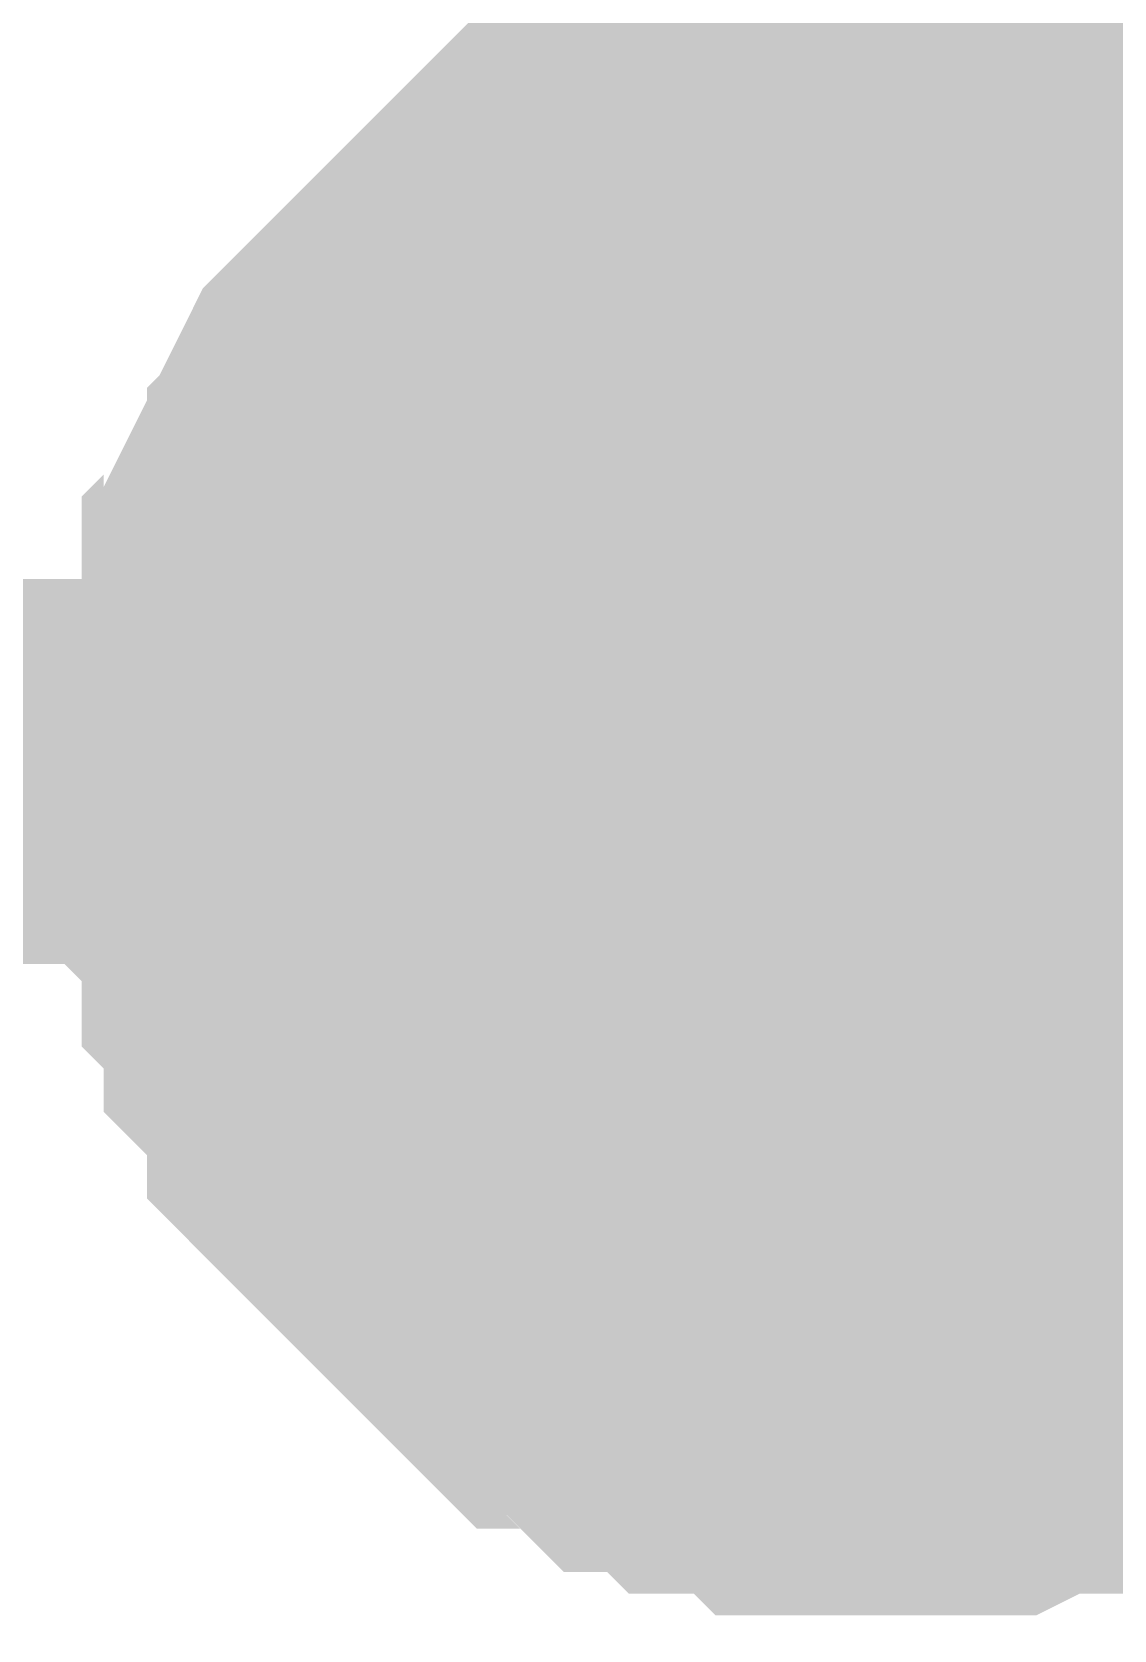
# Model space of a CAD drawing. Header units: inches. Extents: x 0 to 9.5, y -0.01 to 7.51.
# Drawn here: x 8.17261 to 8.20578, y 2.77353 to 2.82252 of the extents above; entities that cross this region are included whole.
import ezdxf

# ---------------------------------------------------------------- set-up
doc = ezdxf.new("R2010")
doc.units = ezdxf.units.IN
doc.header["$MEASUREMENT"] = 0
doc.layers.add('Sheet', color=255, linetype='Continuous')

msp = doc.modelspace()

# ---------------------------------------------------------------- linework, layer by layer
at = {"layer": 'Sheet'}
for points in [[(8.199341, 2.799849, 0.0118, 0.0118, 0), (8.199341, 2.899725, 0.0118, 0.0118, 0)], [(8.179372, 2.799849, 0.0118, 0.0118, 0), (8.179372, 2.800515, 0.0118, 0.0118, 0), (8.179372, 2.801847, 0.0118, 0.0118, 0), (8.179372, 2.802512, 0.0118, 0.0118, 0), (8.180038, 2.803844, 0.0118, 0.0118, 0), (8.180038, 2.80451, 0.0118, 0.0118, 0), (8.180038, 2.805842, 0.0118, 0.0118, 0), (8.180703, 2.806507, 0.0118, 0.0118, 0), (8.180703, 2.807173, 0.0118, 0.0118, 0), (8.181369, 2.808505, 0.0118, 0.0118, 0), (8.182035, 2.809171, 0.0118, 0.0118, 0), (8.182035, 2.809837, 0.0118, 0.0118, 0), (8.1827, 2.811168, 0.0118, 0.0118, 0), (8.183366, 2.811834, 0.0118, 0.0118, 0), (8.184032, 2.8125, 0.0118, 0.0118, 0), (8.184697, 2.813166, 0.0118, 0.0118, 0), (8.185363, 2.813832, 0.0118, 0.0118, 0), (8.186029, 2.814498, 0.0118, 0.0118, 0), (8.186694, 2.815163, 0.0118, 0.0118, 0), (8.18736, 2.815829, 0.0118, 0.0118, 0), (8.188026, 2.816495, 0.0118, 0.0118, 0), (8.188691, 2.817161, 0.0118, 0.0118, 0), (8.190022, 2.817161, 0.0118, 0.0118, 0), (8.190688, 2.817827, 0.0118, 0.0118, 0), (8.191354, 2.818493, 0.0118, 0.0118, 0), (8.192685, 2.818493, 0.0118, 0.0118, 0), (8.193351, 2.819158, 0.0118, 0.0118, 0), (8.194016, 2.819158, 0.0118, 0.0118, 0), (8.195348, 2.819158, 0.0118, 0.0118, 0), (8.196013, 2.819824, 0.0118, 0.0118, 0), (8.197344, 2.819824, 0.0118, 0.0118, 0), (8.19801, 2.819824, 0.0118, 0.0118, 0), (8.199341, 2.819824, 0.0118, 0.0118, 0)], [(8.179372, 2.799849, 0.0118, 0.0118, 0), (8.179372, 2.800515, 0.0118, 0.0118, 0), (8.179372, 2.801847, 0.0118, 0.0118, 0), (8.179372, 2.802512, 0.0118, 0.0118, 0), (8.180038, 2.803844, 0.0118, 0.0118, 0), (8.180038, 2.80451, 0.0118, 0.0118, 0), (8.180038, 2.805842, 0.0118, 0.0118, 0), (8.180703, 2.806507, 0.0118, 0.0118, 0), (8.180703, 2.807173, 0.0118, 0.0118, 0), (8.181369, 2.808505, 0.0118, 0.0118, 0), (8.182035, 2.809171, 0.0118, 0.0118, 0), (8.182035, 2.809837, 0.0118, 0.0118, 0), (8.1827, 2.811168, 0.0118, 0.0118, 0), (8.183366, 2.811834, 0.0118, 0.0118, 0), (8.184032, 2.8125, 0.0118, 0.0118, 0), (8.184697, 2.813166, 0.0118, 0.0118, 0), (8.185363, 2.813832, 0.0118, 0.0118, 0), (8.186029, 2.814498, 0.0118, 0.0118, 0), (8.186694, 2.815163, 0.0118, 0.0118, 0), (8.18736, 2.815829, 0.0118, 0.0118, 0), (8.188026, 2.816495, 0.0118, 0.0118, 0), (8.188691, 2.817161, 0.0118, 0.0118, 0), (8.190022, 2.817161, 0.0118, 0.0118, 0), (8.190688, 2.817827, 0.0118, 0.0118, 0), (8.191354, 2.818493, 0.0118, 0.0118, 0), (8.192685, 2.818493, 0.0118, 0.0118, 0), (8.193351, 2.819158, 0.0118, 0.0118, 0), (8.194016, 2.819158, 0.0118, 0.0118, 0), (8.195348, 2.819158, 0.0118, 0.0118, 0), (8.196013, 2.819824, 0.0118, 0.0118, 0), (8.197344, 2.819824, 0.0118, 0.0118, 0), (8.19801, 2.819824, 0.0118, 0.0118, 0), (8.199341, 2.819824, 0.0118, 0.0118, 0)], [(8.179372, 2.799849, 0.0118, 0.0118, 0), (8.179372, 2.800515, 0.0118, 0.0118, 0), (8.179372, 2.801847, 0.0118, 0.0118, 0), (8.179372, 2.802512, 0.0118, 0.0118, 0), (8.180038, 2.803844, 0.0118, 0.0118, 0), (8.180038, 2.80451, 0.0118, 0.0118, 0), (8.180038, 2.805842, 0.0118, 0.0118, 0), (8.180703, 2.806507, 0.0118, 0.0118, 0), (8.180703, 2.807173, 0.0118, 0.0118, 0), (8.181369, 2.808505, 0.0118, 0.0118, 0), (8.182035, 2.809171, 0.0118, 0.0118, 0), (8.182035, 2.809837, 0.0118, 0.0118, 0), (8.1827, 2.811168, 0.0118, 0.0118, 0), (8.183366, 2.811834, 0.0118, 0.0118, 0), (8.184032, 2.8125, 0.0118, 0.0118, 0), (8.184697, 2.813166, 0.0118, 0.0118, 0), (8.185363, 2.813832, 0.0118, 0.0118, 0), (8.186029, 2.814498, 0.0118, 0.0118, 0), (8.186694, 2.815163, 0.0118, 0.0118, 0), (8.18736, 2.815829, 0.0118, 0.0118, 0), (8.188026, 2.816495, 0.0118, 0.0118, 0), (8.188691, 2.817161, 0.0118, 0.0118, 0), (8.190022, 2.817161, 0.0118, 0.0118, 0), (8.190688, 2.817827, 0.0118, 0.0118, 0), (8.191354, 2.818493, 0.0118, 0.0118, 0), (8.192685, 2.818493, 0.0118, 0.0118, 0), (8.193351, 2.819158, 0.0118, 0.0118, 0), (8.194016, 2.819158, 0.0118, 0.0118, 0), (8.195348, 2.819158, 0.0118, 0.0118, 0), (8.196013, 2.819824, 0.0118, 0.0118, 0), (8.197344, 2.819824, 0.0118, 0.0118, 0), (8.19801, 2.819824, 0.0118, 0.0118, 0), (8.199341, 2.819824, 0.0118, 0.0118, 0)], [(8.179372, 2.799849, 0.0118, 0.0118, 0), (8.179372, 2.800515, 0.0118, 0.0118, 0), (8.179372, 2.801847, 0.0118, 0.0118, 0), (8.179372, 2.802512, 0.0118, 0.0118, 0), (8.180038, 2.803844, 0.0118, 0.0118, 0), (8.180038, 2.80451, 0.0118, 0.0118, 0), (8.180038, 2.805842, 0.0118, 0.0118, 0), (8.180703, 2.806507, 0.0118, 0.0118, 0), (8.180703, 2.807173, 0.0118, 0.0118, 0), (8.181369, 2.808505, 0.0118, 0.0118, 0), (8.182035, 2.809171, 0.0118, 0.0118, 0), (8.182035, 2.809837, 0.0118, 0.0118, 0), (8.1827, 2.811168, 0.0118, 0.0118, 0), (8.183366, 2.811834, 0.0118, 0.0118, 0), (8.184032, 2.8125, 0.0118, 0.0118, 0), (8.184697, 2.813166, 0.0118, 0.0118, 0), (8.185363, 2.813832, 0.0118, 0.0118, 0), (8.186029, 2.814498, 0.0118, 0.0118, 0), (8.186694, 2.815163, 0.0118, 0.0118, 0), (8.18736, 2.815829, 0.0118, 0.0118, 0), (8.188026, 2.816495, 0.0118, 0.0118, 0), (8.188691, 2.817161, 0.0118, 0.0118, 0), (8.190022, 2.817161, 0.0118, 0.0118, 0), (8.190688, 2.817827, 0.0118, 0.0118, 0), (8.191354, 2.818493, 0.0118, 0.0118, 0), (8.192685, 2.818493, 0.0118, 0.0118, 0), (8.193351, 2.819158, 0.0118, 0.0118, 0), (8.194016, 2.819158, 0.0118, 0.0118, 0), (8.195348, 2.819158, 0.0118, 0.0118, 0), (8.196013, 2.819824, 0.0118, 0.0118, 0), (8.197344, 2.819824, 0.0118, 0.0118, 0), (8.19801, 2.819824, 0.0118, 0.0118, 0), (8.199341, 2.819824, 0.0118, 0.0118, 0)], [(8.199341, 2.819824, 0.0118, 0.0118, 0), (8.199341, 2.819824, 0.0118, 0.0118, 0)], [(8.199341, 2.819824, 0.0118, 0.0118, 0), (8.200007, 2.819824, 0.0118, 0.0118, 0), (8.201338, 2.819824, 0.0118, 0.0118, 0), (8.202004, 2.819824, 0.0118, 0.0118, 0), (8.203335, 2.819158, 0.0118, 0.0118, 0), (8.204001, 2.819158, 0.0118, 0.0118, 0), (8.205332, 2.819158, 0.0118, 0.0118, 0), (8.205998, 2.818493, 0.0118, 0.0118, 0), (8.206663, 2.818493, 0.0118, 0.0118, 0), (8.207995, 2.817827, 0.0118, 0.0118, 0), (8.20866, 2.817161, 0.0118, 0.0118, 0), (8.209326, 2.817161, 0.0118, 0.0118, 0), (8.210657, 2.816495, 0.0118, 0.0118, 0), (8.211323, 2.815829, 0.0118, 0.0118, 0), (8.211989, 2.815163, 0.0118, 0.0118, 0)], [(8.199341, 2.819824, 0.0118, 0.0118, 0), (8.199341, 2.819824, 0.0118, 0.0118, 0)], [(8.199341, 2.819824, 0.0118, 0.0118, 0), (8.200007, 2.819824, 0.0118, 0.0118, 0), (8.201338, 2.819824, 0.0118, 0.0118, 0), (8.202004, 2.819824, 0.0118, 0.0118, 0), (8.203335, 2.819158, 0.0118, 0.0118, 0), (8.204001, 2.819158, 0.0118, 0.0118, 0), (8.205332, 2.819158, 0.0118, 0.0118, 0), (8.205998, 2.818493, 0.0118, 0.0118, 0), (8.206663, 2.818493, 0.0118, 0.0118, 0), (8.207995, 2.817827, 0.0118, 0.0118, 0), (8.20866, 2.817161, 0.0118, 0.0118, 0), (8.209326, 2.817161, 0.0118, 0.0118, 0), (8.210657, 2.816495, 0.0118, 0.0118, 0), (8.211323, 2.815829, 0.0118, 0.0118, 0), (8.211989, 2.815163, 0.0118, 0.0118, 0)], [(8.199341, 2.819824, 0.0118, 0.0118, 0), (8.199341, 2.819824, 0.0118, 0.0118, 0)], [(8.199341, 2.819824, 0.0118, 0.0118, 0), (8.200007, 2.819824, 0.0118, 0.0118, 0), (8.201338, 2.819824, 0.0118, 0.0118, 0), (8.202004, 2.819824, 0.0118, 0.0118, 0), (8.203335, 2.819158, 0.0118, 0.0118, 0), (8.204001, 2.819158, 0.0118, 0.0118, 0), (8.205332, 2.819158, 0.0118, 0.0118, 0), (8.205998, 2.818493, 0.0118, 0.0118, 0), (8.206663, 2.818493, 0.0118, 0.0118, 0), (8.207995, 2.817827, 0.0118, 0.0118, 0), (8.20866, 2.817161, 0.0118, 0.0118, 0), (8.209326, 2.817161, 0.0118, 0.0118, 0), (8.210657, 2.816495, 0.0118, 0.0118, 0), (8.211323, 2.815829, 0.0118, 0.0118, 0), (8.211989, 2.815163, 0.0118, 0.0118, 0)], [(8.199341, 2.819824, 0.0118, 0.0118, 0), (8.199341, 2.819824, 0.0118, 0.0118, 0)], [(8.199341, 2.819824, 0.0118, 0.0118, 0), (8.200007, 2.819824, 0.0118, 0.0118, 0), (8.201338, 2.819824, 0.0118, 0.0118, 0), (8.202004, 2.819824, 0.0118, 0.0118, 0), (8.203335, 2.819158, 0.0118, 0.0118, 0), (8.204001, 2.819158, 0.0118, 0.0118, 0), (8.205332, 2.819158, 0.0118, 0.0118, 0), (8.205998, 2.818493, 0.0118, 0.0118, 0), (8.206663, 2.818493, 0.0118, 0.0118, 0), (8.207995, 2.817827, 0.0118, 0.0118, 0), (8.20866, 2.817161, 0.0118, 0.0118, 0), (8.209326, 2.817161, 0.0118, 0.0118, 0), (8.210657, 2.816495, 0.0118, 0.0118, 0), (8.211323, 2.815829, 0.0118, 0.0118, 0), (8.211989, 2.815163, 0.0118, 0.0118, 0)], [(8.179372, 2.799849, 0.0039, 0.0039, 0), (8.179372, 2.800515, 0.0039, 0.0039, 0), (8.179372, 2.801847, 0.0039, 0.0039, 0), (8.179372, 2.802512, 0.0039, 0.0039, 0), (8.180038, 2.803844, 0.0039, 0.0039, 0), (8.180038, 2.80451, 0.0039, 0.0039, 0), (8.180038, 2.805842, 0.0039, 0.0039, 0), (8.180703, 2.806507, 0.0039, 0.0039, 0), (8.180703, 2.807173, 0.0039, 0.0039, 0), (8.181369, 2.808505, 0.0039, 0.0039, 0), (8.182035, 2.809171, 0.0039, 0.0039, 0), (8.182035, 2.809837, 0.0039, 0.0039, 0), (8.1827, 2.811168, 0.0039, 0.0039, 0), (8.183366, 2.811834, 0.0039, 0.0039, 0), (8.184032, 2.8125, 0.0039, 0.0039, 0), (8.184697, 2.813166, 0.0039, 0.0039, 0), (8.185363, 2.813832, 0.0039, 0.0039, 0), (8.186029, 2.814498, 0.0039, 0.0039, 0), (8.186694, 2.815163, 0.0039, 0.0039, 0), (8.18736, 2.815829, 0.0039, 0.0039, 0), (8.188026, 2.816495, 0.0039, 0.0039, 0), (8.188691, 2.817161, 0.0039, 0.0039, 0), (8.190022, 2.817161, 0.0039, 0.0039, 0), (8.190688, 2.817827, 0.0039, 0.0039, 0), (8.191354, 2.818493, 0.0039, 0.0039, 0), (8.192685, 2.818493, 0.0039, 0.0039, 0), (8.193351, 2.819158, 0.0039, 0.0039, 0), (8.194016, 2.819158, 0.0039, 0.0039, 0), (8.195348, 2.819158, 0.0039, 0.0039, 0), (8.196013, 2.819824, 0.0039, 0.0039, 0), (8.197344, 2.819824, 0.0039, 0.0039, 0), (8.19801, 2.819824, 0.0039, 0.0039, 0), (8.199341, 2.819824, 0.0039, 0.0039, 0)], [(8.179372, 2.799849, 0.0039, 0.0039, 0), (8.179372, 2.800515, 0.0039, 0.0039, 0), (8.179372, 2.801847, 0.0039, 0.0039, 0), (8.179372, 2.802512, 0.0039, 0.0039, 0), (8.180038, 2.803844, 0.0039, 0.0039, 0), (8.180038, 2.80451, 0.0039, 0.0039, 0), (8.180038, 2.805842, 0.0039, 0.0039, 0), (8.180703, 2.806507, 0.0039, 0.0039, 0), (8.180703, 2.807173, 0.0039, 0.0039, 0), (8.181369, 2.808505, 0.0039, 0.0039, 0), (8.182035, 2.809171, 0.0039, 0.0039, 0), (8.182035, 2.809837, 0.0039, 0.0039, 0), (8.1827, 2.811168, 0.0039, 0.0039, 0), (8.183366, 2.811834, 0.0039, 0.0039, 0), (8.184032, 2.8125, 0.0039, 0.0039, 0), (8.184697, 2.813166, 0.0039, 0.0039, 0), (8.185363, 2.813832, 0.0039, 0.0039, 0), (8.186029, 2.814498, 0.0039, 0.0039, 0), (8.186694, 2.815163, 0.0039, 0.0039, 0), (8.18736, 2.815829, 0.0039, 0.0039, 0), (8.188026, 2.816495, 0.0039, 0.0039, 0), (8.188691, 2.817161, 0.0039, 0.0039, 0), (8.190022, 2.817161, 0.0039, 0.0039, 0), (8.190688, 2.817827, 0.0039, 0.0039, 0), (8.191354, 2.818493, 0.0039, 0.0039, 0), (8.192685, 2.818493, 0.0039, 0.0039, 0), (8.193351, 2.819158, 0.0039, 0.0039, 0), (8.194016, 2.819158, 0.0039, 0.0039, 0), (8.195348, 2.819158, 0.0039, 0.0039, 0), (8.196013, 2.819824, 0.0039, 0.0039, 0), (8.197344, 2.819824, 0.0039, 0.0039, 0), (8.19801, 2.819824, 0.0039, 0.0039, 0), (8.199341, 2.819824, 0.0039, 0.0039, 0)], [(8.179372, 2.799849, 0.0039, 0.0039, 0), (8.179372, 2.800515, 0.0039, 0.0039, 0), (8.179372, 2.801847, 0.0039, 0.0039, 0), (8.179372, 2.802512, 0.0039, 0.0039, 0), (8.180038, 2.803844, 0.0039, 0.0039, 0), (8.180038, 2.80451, 0.0039, 0.0039, 0), (8.180038, 2.805842, 0.0039, 0.0039, 0), (8.180703, 2.806507, 0.0039, 0.0039, 0), (8.180703, 2.807173, 0.0039, 0.0039, 0), (8.181369, 2.808505, 0.0039, 0.0039, 0), (8.182035, 2.809171, 0.0039, 0.0039, 0), (8.182035, 2.809837, 0.0039, 0.0039, 0), (8.1827, 2.811168, 0.0039, 0.0039, 0), (8.183366, 2.811834, 0.0039, 0.0039, 0), (8.184032, 2.8125, 0.0039, 0.0039, 0), (8.184697, 2.813166, 0.0039, 0.0039, 0), (8.185363, 2.813832, 0.0039, 0.0039, 0), (8.186029, 2.814498, 0.0039, 0.0039, 0), (8.186694, 2.815163, 0.0039, 0.0039, 0), (8.18736, 2.815829, 0.0039, 0.0039, 0), (8.188026, 2.816495, 0.0039, 0.0039, 0), (8.188691, 2.817161, 0.0039, 0.0039, 0), (8.190022, 2.817161, 0.0039, 0.0039, 0), (8.190688, 2.817827, 0.0039, 0.0039, 0), (8.191354, 2.818493, 0.0039, 0.0039, 0), (8.192685, 2.818493, 0.0039, 0.0039, 0), (8.193351, 2.819158, 0.0039, 0.0039, 0), (8.194016, 2.819158, 0.0039, 0.0039, 0), (8.195348, 2.819158, 0.0039, 0.0039, 0), (8.196013, 2.819824, 0.0039, 0.0039, 0), (8.197344, 2.819824, 0.0039, 0.0039, 0), (8.19801, 2.819824, 0.0039, 0.0039, 0), (8.199341, 2.819824, 0.0039, 0.0039, 0)], [(8.179372, 2.799849, 0.0039, 0.0039, 0), (8.179372, 2.800515, 0.0039, 0.0039, 0), (8.179372, 2.801847, 0.0039, 0.0039, 0), (8.179372, 2.802512, 0.0039, 0.0039, 0), (8.180038, 2.803844, 0.0039, 0.0039, 0), (8.180038, 2.80451, 0.0039, 0.0039, 0), (8.180038, 2.805842, 0.0039, 0.0039, 0), (8.180703, 2.806507, 0.0039, 0.0039, 0), (8.180703, 2.807173, 0.0039, 0.0039, 0), (8.181369, 2.808505, 0.0039, 0.0039, 0), (8.182035, 2.809171, 0.0039, 0.0039, 0), (8.182035, 2.809837, 0.0039, 0.0039, 0), (8.1827, 2.811168, 0.0039, 0.0039, 0), (8.183366, 2.811834, 0.0039, 0.0039, 0), (8.184032, 2.8125, 0.0039, 0.0039, 0), (8.184697, 2.813166, 0.0039, 0.0039, 0), (8.185363, 2.813832, 0.0039, 0.0039, 0), (8.186029, 2.814498, 0.0039, 0.0039, 0), (8.186694, 2.815163, 0.0039, 0.0039, 0), (8.18736, 2.815829, 0.0039, 0.0039, 0), (8.188026, 2.816495, 0.0039, 0.0039, 0), (8.188691, 2.817161, 0.0039, 0.0039, 0), (8.190022, 2.817161, 0.0039, 0.0039, 0), (8.190688, 2.817827, 0.0039, 0.0039, 0), (8.191354, 2.818493, 0.0039, 0.0039, 0), (8.192685, 2.818493, 0.0039, 0.0039, 0), (8.193351, 2.819158, 0.0039, 0.0039, 0), (8.194016, 2.819158, 0.0039, 0.0039, 0), (8.195348, 2.819158, 0.0039, 0.0039, 0), (8.196013, 2.819824, 0.0039, 0.0039, 0), (8.197344, 2.819824, 0.0039, 0.0039, 0), (8.19801, 2.819824, 0.0039, 0.0039, 0), (8.199341, 2.819824, 0.0039, 0.0039, 0)], [(8.199341, 2.819824, 0.0039, 0.0039, 0), (8.199341, 2.819824, 0.0039, 0.0039, 0)], [(8.199341, 2.819824, 0.0039, 0.0039, 0), (8.200007, 2.819824, 0.0039, 0.0039, 0), (8.201338, 2.819824, 0.0039, 0.0039, 0), (8.202004, 2.819824, 0.0039, 0.0039, 0), (8.203335, 2.819158, 0.0039, 0.0039, 0), (8.204001, 2.819158, 0.0039, 0.0039, 0), (8.205332, 2.819158, 0.0039, 0.0039, 0), (8.205998, 2.818493, 0.0039, 0.0039, 0), (8.206663, 2.818493, 0.0039, 0.0039, 0), (8.207995, 2.817827, 0.0039, 0.0039, 0)], [(8.199341, 2.819824, 0.0039, 0.0039, 0), (8.199341, 2.819824, 0.0039, 0.0039, 0)], [(8.199341, 2.819824, 0.0039, 0.0039, 0), (8.200007, 2.819824, 0.0039, 0.0039, 0), (8.201338, 2.819824, 0.0039, 0.0039, 0), (8.202004, 2.819824, 0.0039, 0.0039, 0), (8.203335, 2.819158, 0.0039, 0.0039, 0), (8.204001, 2.819158, 0.0039, 0.0039, 0), (8.205332, 2.819158, 0.0039, 0.0039, 0), (8.205998, 2.818493, 0.0039, 0.0039, 0), (8.206663, 2.818493, 0.0039, 0.0039, 0), (8.207995, 2.817827, 0.0039, 0.0039, 0)], [(8.199341, 2.819824, 0.0039, 0.0039, 0), (8.199341, 2.819824, 0.0039, 0.0039, 0)], [(8.199341, 2.819824, 0.0039, 0.0039, 0), (8.200007, 2.819824, 0.0039, 0.0039, 0), (8.201338, 2.819824, 0.0039, 0.0039, 0), (8.202004, 2.819824, 0.0039, 0.0039, 0), (8.203335, 2.819158, 0.0039, 0.0039, 0), (8.204001, 2.819158, 0.0039, 0.0039, 0), (8.205332, 2.819158, 0.0039, 0.0039, 0), (8.205998, 2.818493, 0.0039, 0.0039, 0), (8.206663, 2.818493, 0.0039, 0.0039, 0), (8.207995, 2.817827, 0.0039, 0.0039, 0)], [(8.199341, 2.819824, 0.0039, 0.0039, 0), (8.199341, 2.819824, 0.0039, 0.0039, 0)], [(8.199341, 2.819824, 0.0039, 0.0039, 0), (8.200007, 2.819824, 0.0039, 0.0039, 0), (8.201338, 2.819824, 0.0039, 0.0039, 0), (8.202004, 2.819824, 0.0039, 0.0039, 0), (8.203335, 2.819158, 0.0039, 0.0039, 0), (8.204001, 2.819158, 0.0039, 0.0039, 0), (8.205332, 2.819158, 0.0039, 0.0039, 0), (8.205998, 2.818493, 0.0039, 0.0039, 0), (8.206663, 2.818493, 0.0039, 0.0039, 0), (8.207995, 2.817827, 0.0039, 0.0039, 0)], [(7.099706, 2.799849, 0.0118, 0.0118, 0), (7.899138, 2.799849, 0.0118, 0.0118, 0), (8.199341, 2.799849, 0.0118, 0.0118, 0), (8.299187, 2.799849, 0.0118, 0.0118, 0), (8.299187, 2.599432, 0.0118, 0.0118, 0)], [(8.199341, 2.779874, 0.0118, 0.0118, 0), (8.19801, 2.779874, 0.0118, 0.0118, 0), (8.197344, 2.779874, 0.0118, 0.0118, 0), (8.196013, 2.779874, 0.0118, 0.0118, 0), (8.195348, 2.78054, 0.0118, 0.0118, 0), (8.194016, 2.78054, 0.0118, 0.0118, 0), (8.193351, 2.78054, 0.0118, 0.0118, 0), (8.192685, 2.781206, 0.0118, 0.0118, 0), (8.191354, 2.781206, 0.0118, 0.0118, 0), (8.190688, 2.781871, 0.0118, 0.0118, 0), (8.190022, 2.782537, 0.0118, 0.0118, 0), (8.188691, 2.782537, 0.0118, 0.0118, 0), (8.188026, 2.783203, 0.0118, 0.0118, 0), (8.18736, 2.783869, 0.0118, 0.0118, 0), (8.186694, 2.784535, 0.0118, 0.0118, 0), (8.186029, 2.785201, 0.0118, 0.0118, 0), (8.185363, 2.785866, 0.0118, 0.0118, 0), (8.184697, 2.786532, 0.0118, 0.0118, 0), (8.184032, 2.787198, 0.0118, 0.0118, 0), (8.183366, 2.787864, 0.0118, 0.0118, 0), (8.1827, 2.78853, 0.0118, 0.0118, 0), (8.182035, 2.789196, 0.0118, 0.0118, 0), (8.182035, 2.790527, 0.0118, 0.0118, 0), (8.181369, 2.791193, 0.0118, 0.0118, 0), (8.180703, 2.791859, 0.0118, 0.0118, 0), (8.180703, 2.793191, 0.0118, 0.0118, 0), (8.180038, 2.793857, 0.0118, 0.0118, 0), (8.180038, 2.794522, 0.0118, 0.0118, 0), (8.180038, 2.795854, 0.0118, 0.0118, 0), (8.179372, 2.79652, 0.0118, 0.0118, 0), (8.179372, 2.797852, 0.0118, 0.0118, 0), (8.179372, 2.798517, 0.0118, 0.0118, 0), (8.179372, 2.799849, 0.0118, 0.0118, 0)], [(8.179372, 2.799849, 0.0118, 0.0118, 0), (8.179372, 2.799849, 0.0118, 0.0118, 0)], [(8.199341, 2.779874, 0.0118, 0.0118, 0), (8.19801, 2.779874, 0.0118, 0.0118, 0), (8.197344, 2.779874, 0.0118, 0.0118, 0), (8.196013, 2.779874, 0.0118, 0.0118, 0), (8.195348, 2.78054, 0.0118, 0.0118, 0), (8.194016, 2.78054, 0.0118, 0.0118, 0), (8.193351, 2.78054, 0.0118, 0.0118, 0), (8.192685, 2.781206, 0.0118, 0.0118, 0), (8.191354, 2.781206, 0.0118, 0.0118, 0), (8.190688, 2.781871, 0.0118, 0.0118, 0), (8.190022, 2.782537, 0.0118, 0.0118, 0), (8.188691, 2.782537, 0.0118, 0.0118, 0), (8.188026, 2.783203, 0.0118, 0.0118, 0), (8.18736, 2.783869, 0.0118, 0.0118, 0), (8.186694, 2.784535, 0.0118, 0.0118, 0), (8.186029, 2.785201, 0.0118, 0.0118, 0), (8.185363, 2.785866, 0.0118, 0.0118, 0), (8.184697, 2.786532, 0.0118, 0.0118, 0), (8.184032, 2.787198, 0.0118, 0.0118, 0), (8.183366, 2.787864, 0.0118, 0.0118, 0), (8.1827, 2.78853, 0.0118, 0.0118, 0), (8.182035, 2.789196, 0.0118, 0.0118, 0), (8.182035, 2.790527, 0.0118, 0.0118, 0), (8.181369, 2.791193, 0.0118, 0.0118, 0), (8.180703, 2.791859, 0.0118, 0.0118, 0), (8.180703, 2.793191, 0.0118, 0.0118, 0), (8.180038, 2.793857, 0.0118, 0.0118, 0), (8.180038, 2.794522, 0.0118, 0.0118, 0), (8.180038, 2.795854, 0.0118, 0.0118, 0), (8.179372, 2.79652, 0.0118, 0.0118, 0), (8.179372, 2.797852, 0.0118, 0.0118, 0), (8.179372, 2.798517, 0.0118, 0.0118, 0), (8.179372, 2.799849, 0.0118, 0.0118, 0)], [(8.179372, 2.799849, 0.0118, 0.0118, 0), (8.179372, 2.799849, 0.0118, 0.0118, 0)], [(8.199341, 2.779874, 0.0118, 0.0118, 0), (8.19801, 2.779874, 0.0118, 0.0118, 0), (8.197344, 2.779874, 0.0118, 0.0118, 0), (8.196013, 2.779874, 0.0118, 0.0118, 0), (8.195348, 2.78054, 0.0118, 0.0118, 0), (8.194016, 2.78054, 0.0118, 0.0118, 0), (8.193351, 2.78054, 0.0118, 0.0118, 0), (8.192685, 2.781206, 0.0118, 0.0118, 0), (8.191354, 2.781206, 0.0118, 0.0118, 0), (8.190688, 2.781871, 0.0118, 0.0118, 0), (8.190022, 2.782537, 0.0118, 0.0118, 0), (8.188691, 2.782537, 0.0118, 0.0118, 0), (8.188026, 2.783203, 0.0118, 0.0118, 0), (8.18736, 2.783869, 0.0118, 0.0118, 0), (8.186694, 2.784535, 0.0118, 0.0118, 0), (8.186029, 2.785201, 0.0118, 0.0118, 0), (8.185363, 2.785866, 0.0118, 0.0118, 0), (8.184697, 2.786532, 0.0118, 0.0118, 0), (8.184032, 2.787198, 0.0118, 0.0118, 0), (8.183366, 2.787864, 0.0118, 0.0118, 0), (8.1827, 2.78853, 0.0118, 0.0118, 0), (8.182035, 2.789196, 0.0118, 0.0118, 0), (8.182035, 2.790527, 0.0118, 0.0118, 0), (8.181369, 2.791193, 0.0118, 0.0118, 0), (8.180703, 2.791859, 0.0118, 0.0118, 0), (8.180703, 2.793191, 0.0118, 0.0118, 0), (8.180038, 2.793857, 0.0118, 0.0118, 0), (8.180038, 2.794522, 0.0118, 0.0118, 0), (8.180038, 2.795854, 0.0118, 0.0118, 0), (8.179372, 2.79652, 0.0118, 0.0118, 0), (8.179372, 2.797852, 0.0118, 0.0118, 0), (8.179372, 2.798517, 0.0118, 0.0118, 0), (8.179372, 2.799849, 0.0118, 0.0118, 0)], [(8.179372, 2.799849, 0.0118, 0.0118, 0), (8.179372, 2.799849, 0.0118, 0.0118, 0)], [(8.199341, 2.779874, 0.0118, 0.0118, 0), (8.19801, 2.779874, 0.0118, 0.0118, 0), (8.197344, 2.779874, 0.0118, 0.0118, 0), (8.196013, 2.779874, 0.0118, 0.0118, 0), (8.195348, 2.78054, 0.0118, 0.0118, 0), (8.194016, 2.78054, 0.0118, 0.0118, 0), (8.193351, 2.78054, 0.0118, 0.0118, 0), (8.192685, 2.781206, 0.0118, 0.0118, 0), (8.191354, 2.781206, 0.0118, 0.0118, 0), (8.190688, 2.781871, 0.0118, 0.0118, 0), (8.190022, 2.782537, 0.0118, 0.0118, 0), (8.188691, 2.782537, 0.0118, 0.0118, 0), (8.188026, 2.783203, 0.0118, 0.0118, 0), (8.18736, 2.783869, 0.0118, 0.0118, 0), (8.186694, 2.784535, 0.0118, 0.0118, 0), (8.186029, 2.785201, 0.0118, 0.0118, 0), (8.185363, 2.785866, 0.0118, 0.0118, 0), (8.184697, 2.786532, 0.0118, 0.0118, 0), (8.184032, 2.787198, 0.0118, 0.0118, 0), (8.183366, 2.787864, 0.0118, 0.0118, 0), (8.1827, 2.78853, 0.0118, 0.0118, 0), (8.182035, 2.789196, 0.0118, 0.0118, 0), (8.182035, 2.790527, 0.0118, 0.0118, 0), (8.181369, 2.791193, 0.0118, 0.0118, 0), (8.180703, 2.791859, 0.0118, 0.0118, 0), (8.180703, 2.793191, 0.0118, 0.0118, 0), (8.180038, 2.793857, 0.0118, 0.0118, 0), (8.180038, 2.794522, 0.0118, 0.0118, 0), (8.180038, 2.795854, 0.0118, 0.0118, 0), (8.179372, 2.79652, 0.0118, 0.0118, 0), (8.179372, 2.797852, 0.0118, 0.0118, 0), (8.179372, 2.798517, 0.0118, 0.0118, 0), (8.179372, 2.799849, 0.0118, 0.0118, 0)], [(8.179372, 2.799849, 0.0118, 0.0118, 0), (8.179372, 2.799849, 0.0118, 0.0118, 0)], [(8.199341, 2.779874, 0.0039, 0.0039, 0), (8.19801, 2.779874, 0.0039, 0.0039, 0), (8.197344, 2.779874, 0.0039, 0.0039, 0), (8.196013, 2.779874, 0.0039, 0.0039, 0), (8.195348, 2.78054, 0.0039, 0.0039, 0), (8.194016, 2.78054, 0.0039, 0.0039, 0), (8.193351, 2.78054, 0.0039, 0.0039, 0), (8.192685, 2.781206, 0.0039, 0.0039, 0), (8.191354, 2.781206, 0.0039, 0.0039, 0), (8.190688, 2.781871, 0.0039, 0.0039, 0), (8.190022, 2.782537, 0.0039, 0.0039, 0), (8.188691, 2.782537, 0.0039, 0.0039, 0), (8.188026, 2.783203, 0.0039, 0.0039, 0), (8.18736, 2.783869, 0.0039, 0.0039, 0), (8.186694, 2.784535, 0.0039, 0.0039, 0), (8.186029, 2.785201, 0.0039, 0.0039, 0), (8.185363, 2.785866, 0.0039, 0.0039, 0), (8.184697, 2.786532, 0.0039, 0.0039, 0), (8.184032, 2.787198, 0.0039, 0.0039, 0), (8.183366, 2.787864, 0.0039, 0.0039, 0), (8.1827, 2.78853, 0.0039, 0.0039, 0), (8.182035, 2.789196, 0.0039, 0.0039, 0), (8.182035, 2.790527, 0.0039, 0.0039, 0), (8.181369, 2.791193, 0.0039, 0.0039, 0), (8.180703, 2.791859, 0.0039, 0.0039, 0), (8.180703, 2.793191, 0.0039, 0.0039, 0), (8.180038, 2.793857, 0.0039, 0.0039, 0), (8.180038, 2.794522, 0.0039, 0.0039, 0), (8.180038, 2.795854, 0.0039, 0.0039, 0), (8.179372, 2.79652, 0.0039, 0.0039, 0), (8.179372, 2.797852, 0.0039, 0.0039, 0), (8.179372, 2.798517, 0.0039, 0.0039, 0), (8.179372, 2.799849, 0.0039, 0.0039, 0)], [(8.179372, 2.799849, 0.0039, 0.0039, 0), (8.179372, 2.799849, 0.0039, 0.0039, 0)], [(8.199341, 2.779874, 0.0039, 0.0039, 0), (8.19801, 2.779874, 0.0039, 0.0039, 0), (8.197344, 2.779874, 0.0039, 0.0039, 0), (8.196013, 2.779874, 0.0039, 0.0039, 0), (8.195348, 2.78054, 0.0039, 0.0039, 0), (8.194016, 2.78054, 0.0039, 0.0039, 0), (8.193351, 2.78054, 0.0039, 0.0039, 0), (8.192685, 2.781206, 0.0039, 0.0039, 0), (8.191354, 2.781206, 0.0039, 0.0039, 0), (8.190688, 2.781871, 0.0039, 0.0039, 0), (8.190022, 2.782537, 0.0039, 0.0039, 0), (8.188691, 2.782537, 0.0039, 0.0039, 0), (8.188026, 2.783203, 0.0039, 0.0039, 0), (8.18736, 2.783869, 0.0039, 0.0039, 0), (8.186694, 2.784535, 0.0039, 0.0039, 0), (8.186029, 2.785201, 0.0039, 0.0039, 0), (8.185363, 2.785866, 0.0039, 0.0039, 0), (8.184697, 2.786532, 0.0039, 0.0039, 0), (8.184032, 2.787198, 0.0039, 0.0039, 0), (8.183366, 2.787864, 0.0039, 0.0039, 0), (8.1827, 2.78853, 0.0039, 0.0039, 0), (8.182035, 2.789196, 0.0039, 0.0039, 0), (8.182035, 2.790527, 0.0039, 0.0039, 0), (8.181369, 2.791193, 0.0039, 0.0039, 0), (8.180703, 2.791859, 0.0039, 0.0039, 0), (8.180703, 2.793191, 0.0039, 0.0039, 0), (8.180038, 2.793857, 0.0039, 0.0039, 0), (8.180038, 2.794522, 0.0039, 0.0039, 0), (8.180038, 2.795854, 0.0039, 0.0039, 0), (8.179372, 2.79652, 0.0039, 0.0039, 0), (8.179372, 2.797852, 0.0039, 0.0039, 0), (8.179372, 2.798517, 0.0039, 0.0039, 0), (8.179372, 2.799849, 0.0039, 0.0039, 0)], [(8.179372, 2.799849, 0.0039, 0.0039, 0), (8.179372, 2.799849, 0.0039, 0.0039, 0)], [(8.199341, 2.779874, 0.0039, 0.0039, 0), (8.19801, 2.779874, 0.0039, 0.0039, 0), (8.197344, 2.779874, 0.0039, 0.0039, 0), (8.196013, 2.779874, 0.0039, 0.0039, 0), (8.195348, 2.78054, 0.0039, 0.0039, 0), (8.194016, 2.78054, 0.0039, 0.0039, 0), (8.193351, 2.78054, 0.0039, 0.0039, 0), (8.192685, 2.781206, 0.0039, 0.0039, 0), (8.191354, 2.781206, 0.0039, 0.0039, 0), (8.190688, 2.781871, 0.0039, 0.0039, 0), (8.190022, 2.782537, 0.0039, 0.0039, 0), (8.188691, 2.782537, 0.0039, 0.0039, 0), (8.188026, 2.783203, 0.0039, 0.0039, 0), (8.18736, 2.783869, 0.0039, 0.0039, 0), (8.186694, 2.784535, 0.0039, 0.0039, 0), (8.186029, 2.785201, 0.0039, 0.0039, 0), (8.185363, 2.785866, 0.0039, 0.0039, 0), (8.184697, 2.786532, 0.0039, 0.0039, 0), (8.184032, 2.787198, 0.0039, 0.0039, 0), (8.183366, 2.787864, 0.0039, 0.0039, 0), (8.1827, 2.78853, 0.0039, 0.0039, 0), (8.182035, 2.789196, 0.0039, 0.0039, 0), (8.182035, 2.790527, 0.0039, 0.0039, 0), (8.181369, 2.791193, 0.0039, 0.0039, 0), (8.180703, 2.791859, 0.0039, 0.0039, 0), (8.180703, 2.793191, 0.0039, 0.0039, 0), (8.180038, 2.793857, 0.0039, 0.0039, 0), (8.180038, 2.794522, 0.0039, 0.0039, 0), (8.180038, 2.795854, 0.0039, 0.0039, 0), (8.179372, 2.79652, 0.0039, 0.0039, 0), (8.179372, 2.797852, 0.0039, 0.0039, 0), (8.179372, 2.798517, 0.0039, 0.0039, 0), (8.179372, 2.799849, 0.0039, 0.0039, 0)], [(8.179372, 2.799849, 0.0039, 0.0039, 0), (8.179372, 2.799849, 0.0039, 0.0039, 0)], [(8.199341, 2.779874, 0.0039, 0.0039, 0), (8.19801, 2.779874, 0.0039, 0.0039, 0), (8.197344, 2.779874, 0.0039, 0.0039, 0), (8.196013, 2.779874, 0.0039, 0.0039, 0), (8.195348, 2.78054, 0.0039, 0.0039, 0), (8.194016, 2.78054, 0.0039, 0.0039, 0), (8.193351, 2.78054, 0.0039, 0.0039, 0), (8.192685, 2.781206, 0.0039, 0.0039, 0), (8.191354, 2.781206, 0.0039, 0.0039, 0), (8.190688, 2.781871, 0.0039, 0.0039, 0), (8.190022, 2.782537, 0.0039, 0.0039, 0), (8.188691, 2.782537, 0.0039, 0.0039, 0), (8.188026, 2.783203, 0.0039, 0.0039, 0), (8.18736, 2.783869, 0.0039, 0.0039, 0), (8.186694, 2.784535, 0.0039, 0.0039, 0), (8.186029, 2.785201, 0.0039, 0.0039, 0), (8.185363, 2.785866, 0.0039, 0.0039, 0), (8.184697, 2.786532, 0.0039, 0.0039, 0), (8.184032, 2.787198, 0.0039, 0.0039, 0), (8.183366, 2.787864, 0.0039, 0.0039, 0), (8.1827, 2.78853, 0.0039, 0.0039, 0), (8.182035, 2.789196, 0.0039, 0.0039, 0), (8.182035, 2.790527, 0.0039, 0.0039, 0), (8.181369, 2.791193, 0.0039, 0.0039, 0), (8.180703, 2.791859, 0.0039, 0.0039, 0), (8.180703, 2.793191, 0.0039, 0.0039, 0), (8.180038, 2.793857, 0.0039, 0.0039, 0), (8.180038, 2.794522, 0.0039, 0.0039, 0), (8.180038, 2.795854, 0.0039, 0.0039, 0), (8.179372, 2.79652, 0.0039, 0.0039, 0), (8.179372, 2.797852, 0.0039, 0.0039, 0), (8.179372, 2.798517, 0.0039, 0.0039, 0), (8.179372, 2.799849, 0.0039, 0.0039, 0)], [(8.179372, 2.799849, 0.0039, 0.0039, 0), (8.179372, 2.799849, 0.0039, 0.0039, 0)], [(8.211989, 2.784535, 0.0118, 0.0118, 0), (8.211323, 2.783869, 0.0118, 0.0118, 0), (8.210657, 2.783203, 0.0118, 0.0118, 0), (8.209326, 2.782537, 0.0118, 0.0118, 0), (8.20866, 2.782537, 0.0118, 0.0118, 0), (8.207995, 2.781871, 0.0118, 0.0118, 0), (8.206663, 2.781206, 0.0118, 0.0118, 0), (8.205998, 2.781206, 0.0118, 0.0118, 0), (8.205332, 2.78054, 0.0118, 0.0118, 0), (8.204001, 2.78054, 0.0118, 0.0118, 0), (8.203335, 2.78054, 0.0118, 0.0118, 0), (8.202004, 2.779874, 0.0118, 0.0118, 0), (8.201338, 2.779874, 0.0118, 0.0118, 0), (8.200007, 2.779874, 0.0118, 0.0118, 0), (8.199341, 2.779874, 0.0118, 0.0118, 0)], [(8.211989, 2.784535, 0.0118, 0.0118, 0), (8.211323, 2.783869, 0.0118, 0.0118, 0), (8.210657, 2.783203, 0.0118, 0.0118, 0), (8.209326, 2.782537, 0.0118, 0.0118, 0), (8.20866, 2.782537, 0.0118, 0.0118, 0), (8.207995, 2.781871, 0.0118, 0.0118, 0), (8.206663, 2.781206, 0.0118, 0.0118, 0), (8.205998, 2.781206, 0.0118, 0.0118, 0), (8.205332, 2.78054, 0.0118, 0.0118, 0), (8.204001, 2.78054, 0.0118, 0.0118, 0), (8.203335, 2.78054, 0.0118, 0.0118, 0), (8.202004, 2.779874, 0.0118, 0.0118, 0), (8.201338, 2.779874, 0.0118, 0.0118, 0), (8.200007, 2.779874, 0.0118, 0.0118, 0), (8.199341, 2.779874, 0.0118, 0.0118, 0)], [(8.211989, 2.784535, 0.0118, 0.0118, 0), (8.211323, 2.783869, 0.0118, 0.0118, 0), (8.210657, 2.783203, 0.0118, 0.0118, 0), (8.209326, 2.782537, 0.0118, 0.0118, 0), (8.20866, 2.782537, 0.0118, 0.0118, 0), (8.207995, 2.781871, 0.0118, 0.0118, 0), (8.206663, 2.781206, 0.0118, 0.0118, 0), (8.205998, 2.781206, 0.0118, 0.0118, 0), (8.205332, 2.78054, 0.0118, 0.0118, 0), (8.204001, 2.78054, 0.0118, 0.0118, 0), (8.203335, 2.78054, 0.0118, 0.0118, 0), (8.202004, 2.779874, 0.0118, 0.0118, 0), (8.201338, 2.779874, 0.0118, 0.0118, 0), (8.200007, 2.779874, 0.0118, 0.0118, 0), (8.199341, 2.779874, 0.0118, 0.0118, 0)], [(8.211989, 2.784535, 0.0118, 0.0118, 0), (8.211323, 2.783869, 0.0118, 0.0118, 0), (8.210657, 2.783203, 0.0118, 0.0118, 0), (8.209326, 2.782537, 0.0118, 0.0118, 0), (8.20866, 2.782537, 0.0118, 0.0118, 0), (8.207995, 2.781871, 0.0118, 0.0118, 0), (8.206663, 2.781206, 0.0118, 0.0118, 0), (8.205998, 2.781206, 0.0118, 0.0118, 0), (8.205332, 2.78054, 0.0118, 0.0118, 0), (8.204001, 2.78054, 0.0118, 0.0118, 0), (8.203335, 2.78054, 0.0118, 0.0118, 0), (8.202004, 2.779874, 0.0118, 0.0118, 0), (8.201338, 2.779874, 0.0118, 0.0118, 0), (8.200007, 2.779874, 0.0118, 0.0118, 0), (8.199341, 2.779874, 0.0118, 0.0118, 0)], [(8.207995, 2.781871, 0.0039, 0.0039, 0), (8.206663, 2.781206, 0.0039, 0.0039, 0), (8.205998, 2.781206, 0.0039, 0.0039, 0), (8.205332, 2.78054, 0.0039, 0.0039, 0), (8.204001, 2.78054, 0.0039, 0.0039, 0), (8.203335, 2.78054, 0.0039, 0.0039, 0), (8.202004, 2.779874, 0.0039, 0.0039, 0), (8.201338, 2.779874, 0.0039, 0.0039, 0), (8.200007, 2.779874, 0.0039, 0.0039, 0), (8.199341, 2.779874, 0.0039, 0.0039, 0)], [(8.207995, 2.781871, 0.0039, 0.0039, 0), (8.206663, 2.781206, 0.0039, 0.0039, 0), (8.205998, 2.781206, 0.0039, 0.0039, 0), (8.205332, 2.78054, 0.0039, 0.0039, 0), (8.204001, 2.78054, 0.0039, 0.0039, 0), (8.203335, 2.78054, 0.0039, 0.0039, 0), (8.202004, 2.779874, 0.0039, 0.0039, 0), (8.201338, 2.779874, 0.0039, 0.0039, 0), (8.200007, 2.779874, 0.0039, 0.0039, 0), (8.199341, 2.779874, 0.0039, 0.0039, 0)], [(8.207995, 2.781871, 0.0039, 0.0039, 0), (8.206663, 2.781206, 0.0039, 0.0039, 0), (8.205998, 2.781206, 0.0039, 0.0039, 0), (8.205332, 2.78054, 0.0039, 0.0039, 0), (8.204001, 2.78054, 0.0039, 0.0039, 0), (8.203335, 2.78054, 0.0039, 0.0039, 0), (8.202004, 2.779874, 0.0039, 0.0039, 0), (8.201338, 2.779874, 0.0039, 0.0039, 0), (8.200007, 2.779874, 0.0039, 0.0039, 0), (8.199341, 2.779874, 0.0039, 0.0039, 0)], [(8.207995, 2.781871, 0.0039, 0.0039, 0), (8.206663, 2.781206, 0.0039, 0.0039, 0), (8.205998, 2.781206, 0.0039, 0.0039, 0), (8.205332, 2.78054, 0.0039, 0.0039, 0), (8.204001, 2.78054, 0.0039, 0.0039, 0), (8.203335, 2.78054, 0.0039, 0.0039, 0), (8.202004, 2.779874, 0.0039, 0.0039, 0), (8.201338, 2.779874, 0.0039, 0.0039, 0), (8.200007, 2.779874, 0.0039, 0.0039, 0), (8.199341, 2.779874, 0.0039, 0.0039, 0)]]:
    msp.add_lwpolyline(points, format="xyseb", dxfattribs=at)
msp.add_lwpolyline([(8.19, 2.8, 0.02, 0.02, 1), (8.21, 2.8, 0.02, 0.02, 1)], format="xyseb", close=True, dxfattribs=at)

doc.saveas('drawing.dxf')
